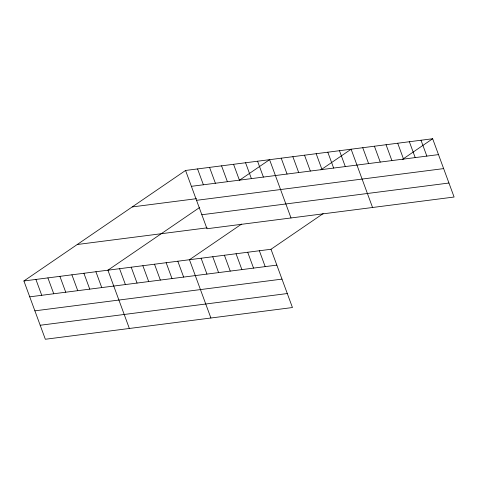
<?xml version="1.0" encoding="UTF-8"?>
<svg xmlns="http://www.w3.org/2000/svg" width="478" height="478" viewBox="0 0 478 478"><rect width="100%" height="100%" fill="white"/><g stroke="black" fill="none" stroke-linecap="round" stroke-linejoin="round"><path stroke-width="0.72" d="M323.164 213.6L271.002 249.259L292.446 307.539L45.344 339.255L23.9 280.974L185.554 170.461L432.656 138.745L454.1 197.026L206.998 228.741L185.554 170.461M199.732 207.422L107.914 270.19L129.359 328.47M239.341 180.343L269.568 159.676L291.012 217.956M241.617 224.068L189.461 259.727L210.9 318.007M320.881 169.875L351.115 149.214L372.553 207.494M402.428 159.413L432.656 138.745M191.391 186.324L438.493 154.609M132.209 206.932L196.452 198.687M196.542 200.324L443.644 168.603M201.847 214.742L448.95 183.026M77.245 244.509L207.129 227.833M23.9 280.974L271.002 249.259M29.738 296.838L276.84 265.123M34.888 310.837L281.99 279.116M40.194 325.255L287.296 293.54M421.01 140.239L426.842 156.103M409.359 141.733L415.197 157.597M397.708 143.233L403.546 159.09M386.063 144.726L391.894 160.59M374.411 146.22L380.249 162.084M362.76 147.714L368.598 163.578M339.464 150.707L345.301 166.571M327.812 152.201L333.65 168.065M316.167 153.695L321.999 169.559M304.516 155.195L310.353 171.052M292.865 156.688L298.702 172.552M281.219 158.182L287.057 174.046M257.564 161.217L263.402 177.081M245.567 162.759L251.398 178.623M233.563 164.301L239.4 180.164M259.357 250.753L265.188 266.616M221.559 165.842L227.397 181.7M247.706 252.247L253.543 268.11M209.555 167.384L215.393 183.241M236.054 253.746L241.892 269.604M197.557 168.919L203.389 184.783M224.409 255.24L230.241 271.104M212.758 256.734L218.595 272.597M201.107 258.228L206.944 274.091M177.81 261.221L183.648 277.085M166.159 262.715L171.996 278.578M154.514 264.209L160.351 280.072M142.862 265.708L148.7 281.566M131.211 267.202L137.049 283.066M119.566 268.696L125.403 284.559M95.911 271.731L101.748 287.595M83.913 273.273L89.745 289.136M71.909 274.814L77.747 290.678M59.905 276.356L65.743 292.213M47.902 277.897L53.739 293.755M35.904 279.433L41.735 295.296"/></g></svg>
